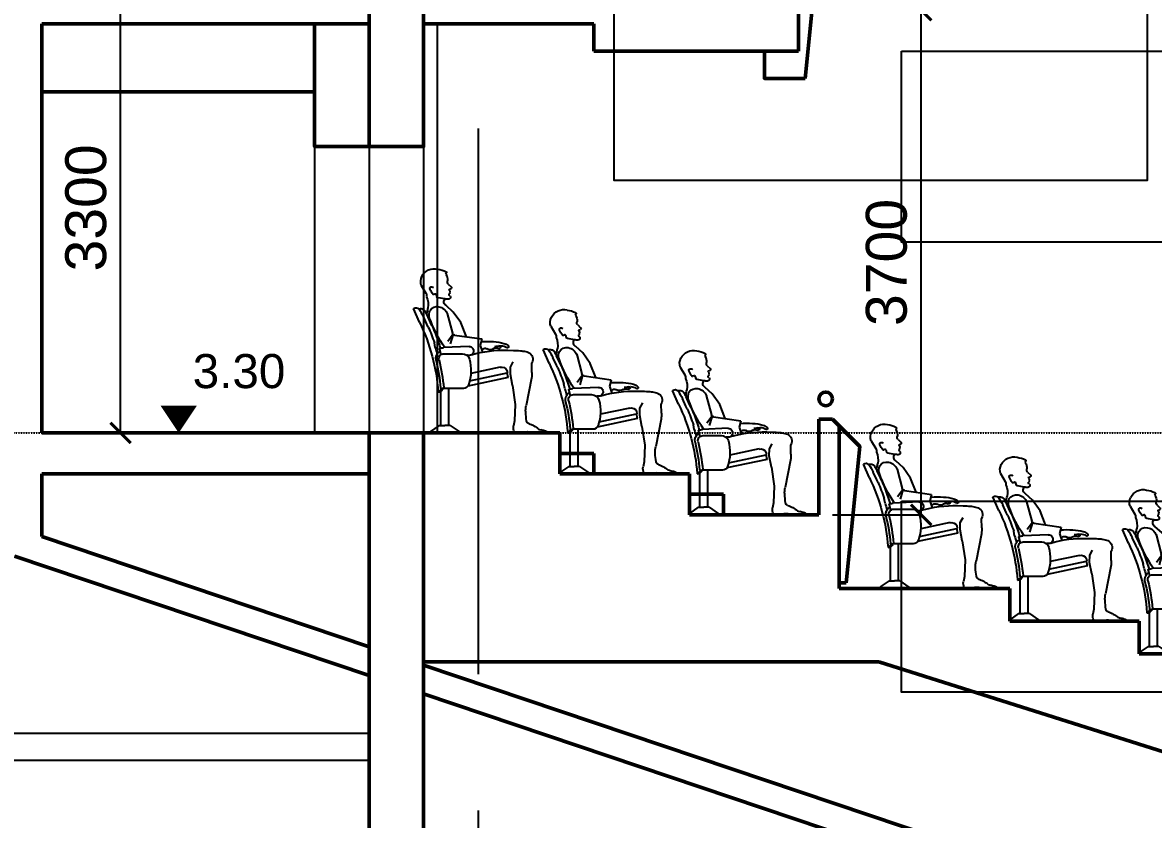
# Model space of a CAD drawing. Header units: millimetres. Extents: x 2558 to 253942, y 1343 to 186042.
# Drawn here: x 150660 to 158955, y 40885 to 46727 of the extents above; entities that cross this region are included whole.
import ezdxf

# ---------------------------------------------------------------- set-up
doc = ezdxf.new("R2010")
doc.units = ezdxf.units.MM
for name, pattern in [('DOGSL_1', [0]), ('DOT', [0.125, 0, -0.125]), ('OSY', [6200, 4000, -1000, 200, -1000])]:
    doc.linetypes.add(name, pattern=pattern)
for name, color, linetype in [('axes', 40, 'OSY'), ('dim100', 7, 'Continuous'), ('F', 4, 'Continuous'), ('FFFF', 61, 'Continuous'), ('P', 3, 'Continuous'), ('SEATS', 7, 'Continuous'), ('Seats_2', 61, 'Continuous')]:
    doc.layers.add(name, color=color, linetype=linetype)
doc.layers.add('Kolumns', color=5, linetype='Continuous', lineweight=50)
doc.layers.add('ST', color=5, linetype='Continuous', lineweight=50)
doc.styles.add('DIM', font='arial.ttf', dxfattribs={"height": 500})
doc.styles.add('DIM100', font='arial.ttf')
doc.dimstyles.new('DIM100', dxfattribs={"dimtxt": 300, "dimasz": 150, "dimexe": 0, "dimexo": 100, "dimgap": 100, "dimtad": 1, "dimdec": 0, "dimzin": 0, "dimdsep": 46, "dimtxsty": 'DIM100', "dimblk": 'ARCHTICK', "dimcen": 200, "dimdle": 0.5, "dimclrt": 256, "dimaunit": 1, "dimazin": 0, "dimtfac": 1, "dimtdec": 0, "dimtix": 1, "dimtofl": 0, "dimtmove": 2, "dimatfit": 0, "dimldrblk": 'DOT', "dimfxl": 0, "dimtvp": 1.5, "dimtolj": 1, "dimtzin": 0, "dimarcsym": 0})

# ---------------------------------------------------------------- blocks, each defined once
blk = doc.blocks.new('man_seats')
at = {"layer": 'SEATS', "linetype": 'DOGSL_1'}
for p, q in [((-114.2, 1159.2), (-118.3, 1168.1)), ((-131.6, 1086.2), (-151.7, 1066.6)), ((-140.3, 1049.7), (-152.3, 1054.3)), ((-139.2, 1042.2), (-142.8, 1032.1)), ((-141, 1016.8), (-139, 1013.8)), ((-41.1, 1013.3), (-46.4, 992.9)), ((-32.4, 1014.4), (-24.8, 1009.8)), ((67.4, 1076.8), (32.5, 1019.8)), ((-167.2, 881.4), (-115.8, 928.3)), ((-106.1, 977.3), (-56.6, 986.5)), ((-222.6, 803.4), (-167.2, 881.4)), ((-123.6, 869.7), (-161.3, 727.5)), ((-1.8, 804.5), (24, 860.4)), ((25, 792.1), (50.9, 848)), ((79.4, 806.4), (123.4, 906.4)), ((123.4, 906.4), (111.7, 911.6)), ((-263.7, 700.3), (-222.6, 803.4)), ((-11.2, 783.2), (-2, 804)), ((15.8, 771.3), (25, 792.1)), ((-177.7, 712.8), (-376.6, 683.7)), ((-376.6, 683.7), (-365.1, 636.6)), ((-166.7, 718.2), (-127.3, 665.8)), ((-166.6, 717.9), (-145.5, 648.4)), ((-567.1, 601.9), (-608.8, 599.9)), ((-514.9, 629.9), (-501.1, 632.6)), ((-365.1, 636.6), (-382.2, 586.8)), ((-284.9, 628.6), (-95.7, 620.3)), ((-66.4, 609), (-76.2, 567.5)), ((-70.9, 590.9), (-71.2, 589.9)), ((-35.3, 621), (-29.5, 654.6)), ((-745.3, 438.9), (-744.1, 508.5)), ((-587.7, 477.4), (-607.4, 515.4)), ((-284.9, 563.6), (-273.9, 563.6)), ((-99.1, 575.6), (-234.9, 575.6)), ((-602.1, 342.9), (-586.5, 425.8)), ((-586.5, 425.8), (-587.7, 477.4)), ((-570.4, 400.9), (-563.2, 434.7)), ((-568, 435.7), (-564.2, 453.6)), ((-563.2, 434.7), (-568, 435.7)), ((-288.1, 376.3), (-563.2, 434.7)), ((-512.9, 477.2), (-296.8, 431.3)), ((-742.9, 395.8), (-703.4, 195.8)), ((-602.1, 342.9), (-622.7, 204.2)), ((-570.4, 400.9), (-274.4, 338)), ((-242.5, 321.7), (-102.7, 321.7)), ((-134.5, 49.7), (-134.5, 321.7)), ((-94.6, 319), (-81.9, 317.9)), ((-78.5, 320.9), (-92.4, 322.6)), ((-75.5, 49.7), (-75.5, 299.8)), ((-57.1, 295.7), (-69.9, 296.6)), ((-622.7, 204.2), (-617.9, 82.8)), ((-617.9, 82.8), (-610.2, 45.8)), ((-145, 49.7), (-210, 4.7)), ((-210, -5.3), (-210, 4.7)), ((-145, 49.7), (-105, 49.7)), ((-65, 49.7), (-105, 49.7)), ((-65, 49.7), (0, 5.3)), ((0, -5.3), (0, 5.3)), ((-751.5, -4.2), (-856.1, -4.2)), ((-666.5, -4.2), (-621.7, -4.2)), ((-210, -5.3), (0, -5.3))]:
    blk.add_line(p, q, dxfattribs=at)
for centre, radius, start, end in [((-112.7, 1171.3), 6.41, 116.02087, 209.50201), ((-29.1, 1008.3), 189.5, 97.5536, 117.1231), ((-29.2, 1097.7), 101.6, 26.46889, 104.16976), ((-149.9, 1103.4), 25.1, 316.7432, 16.51579), ((-41.6, 1116.2), 84.4, 149.40896, 183.84979), ((-14.6, 1103.3), 86.2, 342.1481, 27.01524), ((-146.1, 1059.1), 9.46, 125.47036, 185.44482), ((-147, 1061.9), 9.32, 203.83701, 235.08096), ((-131.4, 989.1), 16, 143.78645, 187.10507), ((-164.1, 1021), 30, 311.44656, 322.10414), ((-138.1, 1030.2), 5.12, 158.12908, 246.94507), ((-134.2, 1020.5), 7.67, 139.58211, 208.70215), ((-148.8, 1009.3), 10.8, 320.56218, 23.35519), ((-145, 1045.2), 6.55, 332.65134, 44.02272), ((-36.2, 1009.2), 6.46, 53.98753, 140.10873), ((-22.9, 1011.9), 2.86, 227.0098, 336.38727), ((-10.1, 1049.3), 16.5, 47.71655, 138.5592), ((-117.2, 1095.7), 128.9, 318.77075, 338.01166), ((-8.2, 1053.6), 12.2, 329.75513, 40.81291), ((69.8, 999.8), 42.4, 151.75708, 187.96198), ((-136.5, 988), 10.7, 185.00324, 229.81216), ((-131.5, 993), 17.7, 227.94113, 267.72595), ((-126.9, 1075.3), 100.1, 266.91611, 281.99054), ((-47.1, 839.3), 81.9, 99.80951, 161.03278), ((-129.3, 955.4), 30.3, 296.55867, 45.43873), ((-47.9, 862.1), 59.4, 31.28875, 102.82681), ((-58.7, 1001.5), 15.1, 281.52072, 324.62163), ((153.9, 936.4), 138.5, 155.4704, 190.285), ((-419.6, 809.5), 449.1, 7.00786, 13.42239), ((-843.2, 1136.2), 900.1, 325.057, 340.60886), ((-64.2, 861.5), 74.1, 340.98807, 25.07975), ((576.6, 568.8), 624.8, 148.98569, 152.18242), ((68.4, 873.5), 32.2, 102.35049, 147.75084), ((632.9, 536), 660.4, 146.3126, 151.80891), ((71.2, 866.4), 39.8, 70.04722, 104.02905), ((107.6, 882.1), 31.5, 120.42443, 140.17548), ((105.1, 880.7), 31.6, 77.91287, 115.26804), ((1317.9, 198.4), 1452.1, 156.25, 163.28529), ((1347.7, 193.7), 1408.5, 154.21533, 175.84474), ((1317.9, 198.4), 1422.5, 156.25, 161.29496), ((-453.9, 371.9), 292.5, 92.00093, 107.00057), ((-416.2, -107.3), 773, 86.71723, 93.55769), ((-180.6, 732.6), 20, 278.32088, 345.15102), ((-698.2, 535.9), 53.5, 113.19905, 210.88722), ((-643.1, 353.6), 244.2, 98.48194, 108.25512), ((-661.8, 537.7), 60, 88.5691, 106.7733), ((-619.7, 254.4), 345.7, 88.19486, 96.74539), ((-558.4, 626.3), 15.2, 165.29163, 189.67166), ((-568.5, 624.6), 5, 189.67374, 233.12274), ((-563.5, 627.6), 10, 133.93665, 165.29372), ((-566.4, 627.3), 8.41, 233.11807, 315.87953), ((-524.3, 586.9), 66.5, 103.20092, 133.93375), ((-548.5, -308), 910.1, 74.20756, 91.17433), ((-517.9, 558.6), 75.9, 90.82942, 124.09067), ((-1013.6, -4183.4), 4843.2, 83.57883, 84.13792), ((-502, 627.8), 13.1, 170.60659, 284.39514), ((-482.7, 583), 35.8, 60.85147, 116.55686), ((-438.2, 649.8), 44.7, 232.75372, 302.0829), ((-401.2, 590.8), 25, 20.66159, 122.08235), ((-284.9, 596.1), 32.5, 87.12084, 270.10287), ((-99.3, 538.2), 82.2, 68.68147, 87.49999), ((-99.1, 539.2), 59.1, 347.46716, 61.26916), ((-71.2, 610.2), 4.92, 346.67781, 68.68077), ((1317.9, 198.4), 1417.6, 162.65353, 164.73375), ((19.9, 452.9), 317.4, 164.84339, 199.29919), ((-232.8, 519.5), 56.1, 89.98808, 163.04235), ((-273.9, 568.5), 4.92, 270, 309.95815), ((-99.1, 539.2), 36.4, 346.34401, 90), ((1317.4, 195), 1421.3, 166.344, 174.70662), ((1317.4, 195), 1398.6, 166.29657, 174.72811), ((-209.2, 447.2), 536.2, 180.89017, 185.4981), ((-521.5, 428.5), 49.5, 77.5948, 149.55337), ((-553, 446), 13.5, 145.74471, 145.81523), ((-242.5, 361.1), 39.4, 199.29919, 270), ((-102.7, 326.6), 4.92, 270, 354.70662), ((-92, 325.6), 2.95, 160.50334, 262.99973), ((-44.7, 349.4), 58.5, 211.31946, 244.43835), ((21.7, 407.8), 137.2, 220.94223, 234.76559), ((-78.4, 324.1), 3.13, 264.31033, 349.88805), ((-868.5, 156.3), 169.7, 356.48181, 13.48857), ((-730.2, 87.3), 25, 288.4767, 351.13657), ((-1305.6, 177), 607.3, 351.13638, 357.06081), ((-854.4, -1.2), 3.42, 132.65919, 240.79538), ((-837.9, -12), 23.1, 90.1435, 144.62986), ((-841.7, 87.5), 76.5, 272.75748, 294.28665), ((-736.9, -182.8), 213.5, 105.21863, 110.08637), ((-656.2, -134.2), 208.5, 108.47648, 130.95741), ((-709.4, -61.8), 66.4, 65.30549, 113.71703), ((-695.1, 33.3), 85.8, 336.99237, 8.37831), ((-751.9, 36.6), 40.8, 270.60706, 292.81995), ((-660.4, 72.7), 77.1, 254.05246, 265.45764), ((-621.4, 1.3), 5.45, 265.96332, 344.3707)]:
    blk.add_arc(centre, radius, start, end, dxfattribs=at)
blk = doc.blocks.new('A$C24590B9B')
at = {"layer": 'Seats_2'}
blk.add_blockref('man_seats', (0, 5.3), dxfattribs=at)
blk = doc.blocks.new('_ArchTick')
at = {"color": 0, "linetype": 'ByBlock', "const_width": 0.15}
blk.add_lwpolyline([(-0.5, -0.5), (0.5, 0.5)], dxfattribs=at)
blk = doc.blocks.new('*D302')
at = {"layer": 'Defpoints', "color": 0, "transparency": 16777216}
for p in [(150801.4, 47018.1), (151378.1, 47018.1), (150801.4, 43718.1)]:
    blk.add_point(p, dxfattribs=at)
at = {"layer": 'dim100', "color": 0, "lineweight": -2, "transparency": 16777216}
for p, q in [((150901.4, 47018.1), (151378.1, 47018.1)), ((151378.1, 43717.6), (151378.1, 47018.6)), ((150901.4, 43718.1), (151378.1, 43718.1))]:
    blk.add_line(p, q, dxfattribs=at)
at = {"layer": 'dim100', "color": 0, "lineweight": -2, "transparency": 16777216, "xscale": 150, "yscale": 150, "zscale": 150}
for p, rotation in [((151378.1, 47018.1), 90), ((151378.1, 43718.1), 270)]:
    blk.add_blockref('_ArchTick', p, dxfattribs=dict(at, rotation=rotation))
at = {"layer": 'dim100', "transparency": 16777216, "insert": (151124.9, 45368.1), "char_height": 300, "attachment_point": 5, "rotation": 90, "style": 'DIM100'}
blk.add_mtext('\\A1;3300', dxfattribs=at)
blk = doc.blocks.new('_Dot')
at = {"layer": 'P', "color": 0, "lineweight": -2}
blk.add_line((-0.5, 0), (-1, 0), dxfattribs=at)
at = {"layer": 'P', "color": 0, "const_width": 0.5}
blk.add_lwpolyline([(-0.25, 0, 1), (0.25, 0, 1)], format="xyb", close=True, dxfattribs=at)
blk = doc.blocks.new('*D321')
at = {"layer": 'Defpoints', "color": 0, "transparency": 16777216}
for p in [(149910.6, 50018.1), (150801.4, 50018.1), (150651.4, 40418.1)]:
    blk.add_point(p, dxfattribs=at)
at = {"layer": 'F', "color": 0, "lineweight": -2, "transparency": 16777216}
for p, q in [((149910.6, 40417.6), (149910.6, 50018.6)), ((150701.4, 50018.1), (149910.6, 50018.1)), ((150551.4, 40418.1), (149910.6, 40418.1))]:
    blk.add_line(p, q, dxfattribs=at)
at = {"layer": 'F', "color": 0, "lineweight": -2, "transparency": 16777216, "xscale": 150, "yscale": 150, "zscale": 150}
for p, rotation in [((149910.6, 50018.1), 90), ((149910.6, 40418.1), 270)]:
    blk.add_blockref('_ArchTick', p, dxfattribs=dict(at, rotation=rotation))
at = {"layer": 'F', "transparency": 16777216, "insert": (149657.5, 45218.1), "char_height": 300, "attachment_point": 5, "rotation": 90, "style": 'DIM100'}
blk.add_mtext('\\A1;9600', dxfattribs=at)
blk = doc.blocks.new('*D324')
at = {"layer": 'Defpoints', "color": 0, "transparency": 16777216}
for p in [(156201.4, 46818.1), (157251.4, 46818.1), (156501.4, 43118.1)]:
    blk.add_point(p, dxfattribs=at)
at = {"layer": 'dim100', "color": 0, "lineweight": -2, "transparency": 16777216}
for p, q in [((156301.4, 46818.1), (157251.4, 46818.1)), ((157251.4, 43117.6), (157251.4, 46818.6)), ((156601.4, 43118.1), (157251.4, 43118.1))]:
    blk.add_line(p, q, dxfattribs=at)
at = {"layer": 'dim100', "color": 0, "lineweight": -2, "transparency": 16777216, "xscale": 150, "yscale": 150, "zscale": 150}
for p, rotation in [((157251.4, 46818.1), 90), ((157251.4, 43118.1), 270)]:
    blk.add_blockref('_ArchTick', p, dxfattribs=dict(at, rotation=rotation))
at = {"layer": 'dim100', "transparency": 16777216, "insert": (156998.1, 44968.1), "char_height": 300, "attachment_point": 5, "rotation": 90, "style": 'DIM100'}
blk.add_mtext('\\A1;3700', dxfattribs=at)

msp = doc.modelspace()

# ---------------------------------------------------------------- linework, layer by layer
at = {"layer": 'axes'}
msp.add_line((154001.4, 64550.6), (154001.4, 20218.1), dxfattribs=at)
at = {"layer": 'axes', "linetype": 'DOT'}
msp.add_line((126751.4, 43718.1), (181201.4, 43718.1), dxfattribs=at)
at = {"layer": 'dim100'}
msp.add_lwpolyline([(152606.2, 43918.1, 0, 0, 0), (151805, 43918.1, 266.7, 0, 0), (151805, 43718.1, 0, 0, 0), (151351.4, 43718.1, 0, 0, 0), (152258.6, 43718.1, 0, 0, 0)], format="xyseb", dxfattribs=at)
at = {"layer": 'F'}
for p, q in [((148101.4, 41518.1), (153201.4, 41518.1)), ((148101.4, 41318.1), (153201.4, 41318.1))]:
    msp.add_line(p, q, dxfattribs=at)
msp.add_lwpolyline([(153701.4, 46718.1), (153701.4, 43718.1)], dxfattribs=at)
at = {"layer": 'FFFF'}
for points in [[(154999.8, 46968.1), (158909.9, 46968.1), (158909.9, 45568.1), (154999.8, 45568.1)], [(157106.9, 46518.1), (161238.8, 46518.1), (161238.8, 45118.1), (157106.9, 45118.1)], [(157106.9, 43218.1), (161238.8, 43218.1), (161238.8, 41818.1), (157106.9, 41818.1)]]:
    msp.add_lwpolyline(points, close=True, dxfattribs=at)
at = {"layer": 'Kolumns'}
for points in [[(153201.4, 45818.1), (153601.4, 45818.1), (153601.4, 47018.1), (153201.4, 47018.1)], [(153201.4, 39618.1), (153601.4, 39618.1), (153601.4, 43718.1), (153201.4, 43718.1)]]:
    msp.add_lwpolyline(points, close=True, dxfattribs=at)
at = {"layer": 'P'}
for p, q in [((153201.4, 45818.1), (153201.4, 43718.1)), ((153601.4, 45818.1), (153601.4, 43718.1))]:
    msp.add_line(p, q, dxfattribs=at)
msp.add_lwpolyline([(152801.4, 45818.1), (152801.4, 43718.1)], dxfattribs=at)
at = {"layer": 'ST'}
for p, q in [((156351.4, 47468.1), (156351.4, 46518.1)), ((153201.4, 46718.1), (150801.4, 46718.1)), ((150801.4, 43718.1), (150801.4, 46718.1)), ((154851.4, 46718.1), (153601.4, 46718.1)), ((154851.4, 46518.1), (154851.4, 46718.1)), ((156351.4, 46518.1), (154851.4, 46518.1)), ((150801.4, 46218.1), (152801.4, 46218.1)), ((156601.4, 43818.1), (156501.4, 43818.1)), ((156501.4, 43818.1), (156501.4, 43118.1)), ((153401.4, 43718.1), (150801.4, 43718.1)), ((154601.4, 43718.1), (153401.4, 43718.1)), ((154601.4, 43718.1), (154601.4, 43418.1)), ((156651.4, 43768.1), (156651.4, 42578.1)), ((154601.4, 43568.1), (154851.4, 43568.1)), ((154851.4, 43568.1), (154851.4, 43418.1)), ((153201.4, 43418.1), (150801.4, 43418.1)), ((150801.4, 42958.5), (150801.4, 43418.1)), ((154601.4, 43418.1), (155551.4, 43418.1)), ((155551.4, 43418.1), (155551.4, 43118.1)), ((155551.4, 43268.1), (155801.4, 43268.1)), ((155801.4, 43268.1), (155801.4, 43118.1)), ((156501.4, 43118.1), (155551.4, 43118.1)), ((153201.4, 42151), (150801.4, 42958.5)), ((153201.4, 41940), (150601.4, 42814.8)), ((157901.4, 42578.1), (156651.4, 42578.1)), ((157901.4, 42338.1), (157901.4, 42578.1)), ((158851.4, 42338.1), (157901.4, 42338.1)), ((158851.4, 42098.1), (158851.4, 42338.1)), ((159801.4, 42098.1), (158851.4, 42098.1)), ((156941, 42039.1), (153601.4, 42039.1)), ((160451.4, 39711.8), (153601.4, 42016.4)), ((160451.4, 40930.6), (156941, 42039.1)), ((160451.4, 39500.8), (153601.4, 41805.4))]:
    msp.add_line(p, q, dxfattribs=at)
for points in [[(156301.4, 47518.1), (156501.4, 47318.1), (156401.4, 46318.1)], [(153201.4, 45818.1), (152801.4, 45818.1), (152801.4, 46718.1)], [(156401.4, 46318.1), (156101.4, 46318.1), (156101.4, 46518.1)], [(156601.4, 43818.1), (156801.4, 43618.1), (156701.4, 42618.1)], [(156701.4, 42618.1), (156651.4, 42618.1)]]:
    msp.add_lwpolyline(points, dxfattribs=at)
msp.add_circle((156551.4, 43968.1), 50, dxfattribs=at)

# ---------------------------------------------------------------- block references
at = {"layer": 'SEATS', "xscale": -1}
for p in [(153651.4, 43718.1), (154601.4, 43418.1), (155551.4, 43118.1), (156951.4, 42578.1), (157901.4, 42338.1), (158851.4, 42098.1)]:
    msp.add_blockref('A$C24590B9B', p, dxfattribs=at)

# ---------------------------------------------------------------- texts
at = {"layer": 'dim100', "style": 'DIM'}
msp.add_text('3.30', height=250, dxfattribs=at).set_placement((151907.7, 44046.6))

# ---------------------------------------------------------------- dimensions: what is measured, and where the dimension line sits
at = {"layer": 'dim100'}
for base, p1, p2, picture, middle in [((151378.1, 47018.1), (150801.4, 43718.1), (150801.4, 47018.1), '*D302', (151124.9, 45368.1)), ((157251.4, 46818.1), (156501.4, 43118.1), (156201.4, 46818.1), '*D324', (156998.1, 44968.1))]:
    dim = msp.add_linear_dim(base=base, p1=p1, p2=p2, angle=90, dimstyle='DIM100', override={"dimfxl": 500}, dxfattribs=at)
    dim.commit()
    dim.dimension.update_dxf_attribs({"geometry": picture, "text_midpoint": middle})
at = {"layer": 'F'}
dim = msp.add_linear_dim(base=(149910.6, 50018.1), p1=(150651.4, 40418.1), p2=(150801.4, 50018.1), angle=90, dimstyle='DIM100', override={"dimfxl": 200}, dxfattribs=at)
dim.commit()
dim.dimension.update_dxf_attribs({"geometry": '*D321', "text_midpoint": (149657.5, 45218.1)})

doc.saveas('drawing.dxf')
